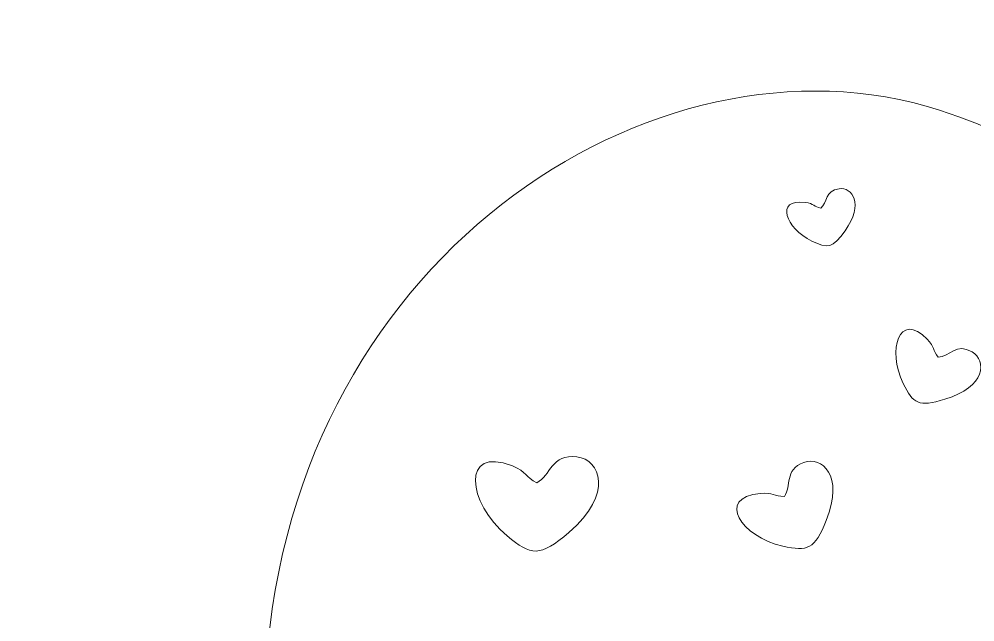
# Model space of a CAD drawing. Header units: inches. Extents: x 0 to 600, y 160 to 641.
# Drawn here: x 11.4 to 150.9, y 296.9 to 384.8 of the extents above; entities that cross this region are included whole.
import ezdxf

# ---------------------------------------------------------------- set-up
doc = ezdxf.new("R2010")
doc.units = ezdxf.units.IN
doc.header["$MEASUREMENT"] = 0
doc.layers.add('_U+0421_U+043B_U+043E_U+0439 1', color=7, linetype='Continuous')

# ---------------------------------------------------------------- blocks, each defined once
blk = doc.blocks.new('block 2')
at = {"layer": '_U+0421_U+043B_U+043E_U+0439 1', "color": 12, "lineweight": 9, "true_color": 0xe30513}
for points, knots in [([(50.16, 211.73), (49.21, 212.75), (48.91, 213.46), (47.85, 214.52), (47.15, 215.23), (46.25, 216.35), (45.42, 217.07), (36.55, 224.78), (20.07, 222.54), (14.2, 208.29), (11.97, 202.88), (11.42, 197.3), (13.04, 191.36), (16.18, 179.8), (23.84, 173.69), (32.27, 166.5), (32.27, 166.5), (39.91, 159.61), (39.91, 159.61), (39.91, 159.61), (180.36, 159.61), (180.36, 159.61), (197.31, 161.29), (213.76, 165.75), (230.47, 176.52), (246.47, 186.83), (256.74, 200.76), (262.81, 217.78), (280.53, 267.47), (238.08, 316.86), (187.55, 305.38), (188, 335.17), (176.32, 361.79), (145.75, 371.56), (104.23, 384.83), (49.56, 349.56), (47.36, 287.45), (47.36, 287.45), (47.39, 285.04), (47.39, 285.04), (47.39, 285.04), (54.3, 216.41), (54.3, 216.41), (53.1, 215.18), (51.46, 213.22), (50.16, 211.73), (50.16, 211.73), (50.16, 211.73), (50.16, 211.73)], [0, 0, 0, 0, 1, 1, 1, 2, 2, 2, 3, 3, 3, 4, 4, 4, 5, 5, 5, 6, 6, 6, 7, 7, 7, 8, 8, 8, 9, 9, 9, 10, 10, 10, 11, 11, 11, 12, 12, 12, 13, 13, 13, 14, 14, 14, 15, 15, 15, 16, 16, 16, 16]), ([(126.14, 358.09), (127.44, 357.92), (127.38, 357.45), (128.42, 357.24), (129.39, 358.07), (128.98, 359.84), (131.09, 360.09), (133, 360.32), (134.76, 357.93), (131.95, 353.94), (130.14, 351.38), (129.41, 351.33), (127.11, 352.44), (123.3, 354.29), (121.64, 358.69), (126.14, 358.09), (126.14, 358.09), (126.14, 358.09), (126.14, 358.09)], [0, 0, 0, 0, 1, 1, 1, 2, 2, 2, 3, 3, 3, 4, 4, 4, 5, 5, 5, 6, 6, 6, 6]), ([(143.92, 338.15), (145.1, 336.95), (144.67, 336.53), (145.55, 335.49), (147.19, 335.56), (148.17, 337.68), (150.51, 336.27), (152.61, 334.99), (152.51, 331.19), (146.52, 329.37), (142.67, 328.2), (141.88, 328.73), (140.44, 331.66), (138.04, 336.55), (139.83, 342.3), (143.92, 338.15), (143.92, 338.15), (143.92, 338.15), (143.92, 338.15)], [0, 0, 0, 0, 1, 1, 1, 2, 2, 2, 3, 3, 3, 4, 4, 4, 5, 5, 5, 6, 6, 6, 6]), ([(83.4, 319.64), (85.57, 318.78), (85.27, 318), (86.97, 317.18), (89.01, 318.2), (89.07, 321.45), (92.83, 320.97), (96.23, 320.54), (98.25, 315.64), (91.66, 309.95), (87.43, 306.29), (86.13, 306.52), (82.64, 309.43), (76.83, 314.28), (75.85, 322.62), (83.4, 319.64), (83.4, 319.64), (83.4, 319.64), (83.4, 319.64)], [0, 0, 0, 0, 1, 1, 1, 2, 2, 2, 3, 3, 3, 4, 4, 4, 5, 5, 5, 6, 6, 6, 6]), ([(119.59, 315.63), (121.49, 315.83), (121.56, 315.15), (123.1, 315.19), (124.2, 316.7), (123.02, 319.07), (125.93, 320.14), (128.56, 321.1), (131.86, 318.3), (129.21, 311.7), (127.52, 307.46), (126.49, 307.14), (122.87, 307.95), (116.83, 309.29), (113, 314.97), (119.59, 315.63), (119.59, 315.63), (119.59, 315.63), (119.59, 315.63)], [0, 0, 0, 0, 1, 1, 1, 2, 2, 2, 3, 3, 3, 4, 4, 4, 5, 5, 5, 6, 6, 6, 6])]:
    blk.add_open_spline(points, degree=3, knots=knots, dxfattribs=at)

msp = doc.modelspace()

# ---------------------------------------------------------------- block references
at = {"layer": '_U+0421_U+043B_U+043E_U+0439 1'}
msp.add_blockref('block 2', (0, 0), dxfattribs=at)

doc.saveas('drawing.dxf')
